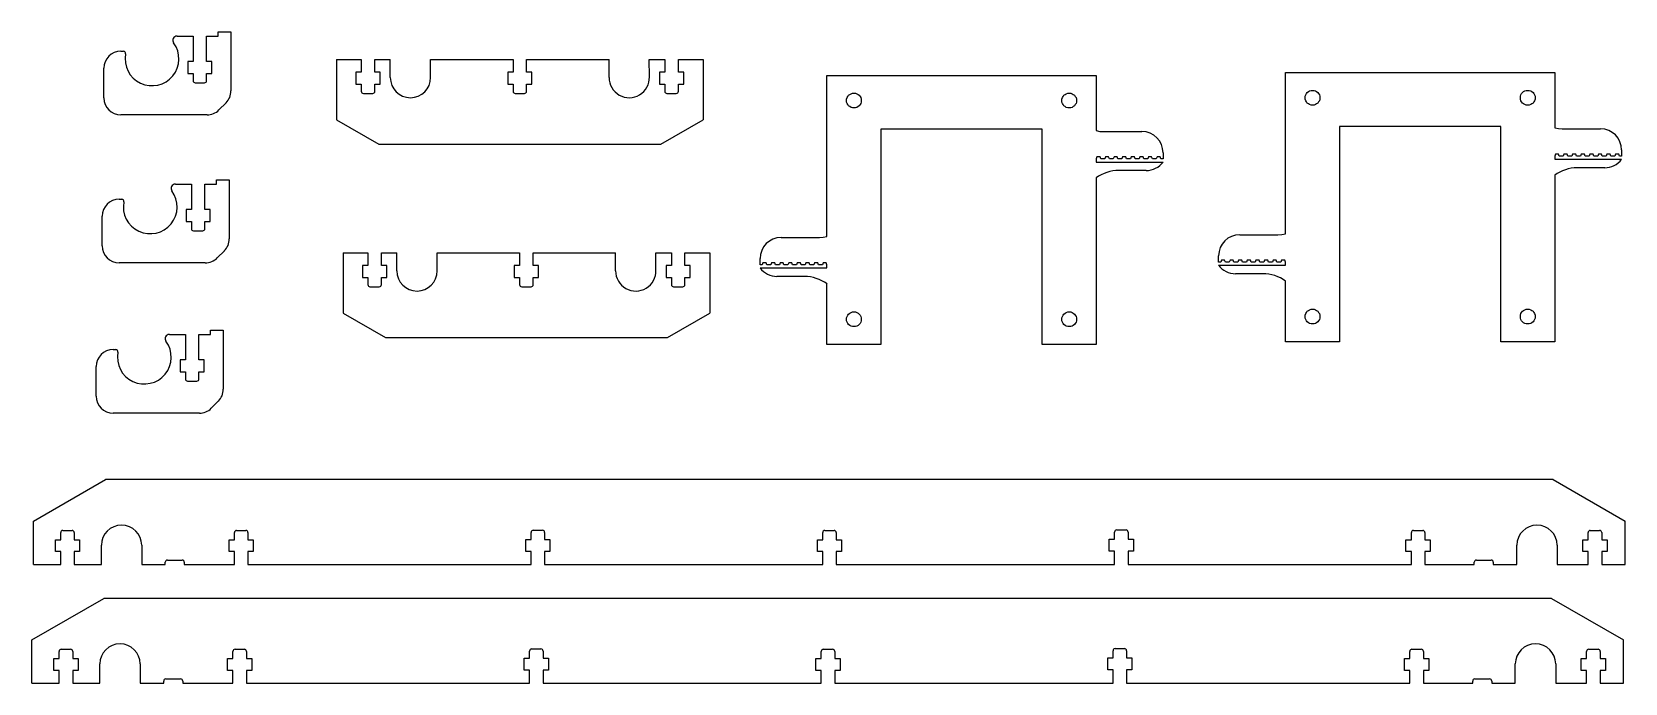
# Model space of a CAD drawing. Extents: x 5 to 381, y 18 to 172.
import ezdxf

# ---------------------------------------------------------------- set-up
doc = ezdxf.new("R2010")
doc.units = 0
doc.layers.get('0').update_dxf_attribs({"linetype": 'CONTINUOUS'})

msp = doc.modelspace()

# ---------------------------------------------------------------- linework, layer by layer
at = {"linetype": 'CONTINUOUS'}
for p, q in [((39.55, 171.11), (43.33, 171.11)), ((43.33, 171.11), (43.33, 165.11)), ((46.53, 165.11), (46.53, 171.11)), ((46.53, 171.11), (49.28, 171.11)), ((49.28, 171.11), (49.28, 172.11)), ((49.28, 172.11), (52.28, 172.11)), ((52.28, 172.11), (52.28, 158.18)), ((26.28, 167.52), (26.9, 167.52)), ((77.16, 165.6), (83.03, 165.6)), ((77.16, 165.6), (77.16, 151.38)), ((83.03, 165.6), (83.03, 162.6)), ((86.23, 162.6), (86.23, 165.6)), ((86.23, 165.6), (89.86, 165.6)), ((89.86, 161.34), (89.86, 165.6)), ((99.39, 161.34), (99.39, 165.6)), ((99.39, 165.6), (118.84, 165.6)), ((118.84, 165.6), (118.84, 162.6)), ((122.04, 162.6), (122.04, 165.6)), ((122.04, 165.6), (141.49, 165.6)), ((141.49, 161.34), (141.49, 165.6)), ((151.01, 161.47), (150.96, 165.6)), ((150.96, 165.6), (154.65, 165.6)), ((154.65, 165.6), (154.65, 162.6)), ((157.85, 162.6), (157.85, 165.6)), ((157.85, 165.6), (163.71, 165.6)), ((163.71, 165.6), (163.71, 151.38)), ((22.28, 156.52), (22.28, 163.52)), ((43.33, 165.11), (42.07, 165.11)), ((42.07, 165.11), (42.07, 162.31)), ((42.07, 162.31), (43.33, 162.31)), ((43.33, 162.31), (43.33, 160.61)), ((47.79, 165.11), (46.53, 165.11)), ((46.53, 160.61), (46.53, 162.31)), ((46.53, 162.31), (47.79, 162.31)), ((47.79, 162.31), (47.79, 165.11)), ((83.03, 162.6), (81.77, 162.6)), ((81.77, 162.6), (81.77, 159.8)), ((87.49, 162.6), (86.23, 162.6)), ((87.49, 159.8), (87.49, 162.6)), ((118.84, 162.6), (117.58, 162.6)), ((117.58, 162.6), (117.58, 159.8)), ((123.3, 162.6), (122.04, 162.6)), ((123.3, 159.8), (123.3, 162.6)), ((154.65, 162.6), (153.39, 162.6)), ((153.39, 162.6), (153.39, 159.8)), ((159.11, 162.6), (157.85, 162.6)), ((159.11, 159.8), (159.11, 162.6)), ((192.92, 123.82), (192.92, 161.85)), ((192.92, 161.85), (256.42, 161.85)), ((256.42, 161.85), (256.42, 148.82)), ((301.14, 124.46), (301.14, 162.49)), ((301.14, 162.49), (364.64, 162.49)), ((364.64, 162.49), (364.64, 149.46)), ((43.83, 160.11), (46.03, 160.11)), ((81.77, 159.8), (83.03, 159.8)), ((83.03, 159.8), (83.03, 158.1)), ((86.23, 158.1), (86.23, 159.8)), ((86.23, 159.8), (87.49, 159.8)), ((117.58, 159.8), (118.84, 159.8)), ((118.84, 159.8), (118.84, 158.1)), ((122.04, 158.1), (122.04, 159.8)), ((122.04, 159.8), (123.3, 159.8)), ((153.39, 159.8), (154.65, 159.8)), ((154.65, 159.8), (154.65, 158.1)), ((157.85, 158.1), (157.85, 159.8)), ((157.85, 159.8), (159.11, 159.8)), ((51.11, 155.35), (49.45, 153.7)), ((83.53, 157.6), (85.73, 157.6)), ((119.34, 157.6), (121.54, 157.6)), ((155.15, 157.6), (157.35, 157.6)), ((46.62, 152.52), (26.28, 152.52)), ((77.16, 151.38), (87.16, 145.6)), ((153.71, 145.6), (163.71, 151.38)), ((243.72, 149.15), (205.62, 149.15)), ((205.62, 149.15), (205.62, 98.35)), ((243.72, 98.35), (243.72, 149.15)), ((258.22, 148.6), (267.23, 148.6)), ((351.94, 149.79), (313.84, 149.79)), ((313.84, 149.79), (313.84, 98.99)), ((351.94, 98.99), (351.94, 149.79)), ((366.44, 149.24), (375.44, 149.24)), ((87.16, 145.6), (153.71, 145.6)), ((272.23, 143.6), (272.23, 142.14)), ((364.8, 143.24), (364.64, 142.78)), ((365.56, 143.24), (364.8, 143.24)), ((365.73, 142.78), (365.56, 143.24)), ((366.83, 143.24), (366.67, 142.78)), ((367.59, 143.24), (366.83, 143.24)), ((367.76, 142.78), (367.59, 143.24)), ((368.86, 143.24), (368.7, 142.78)), ((369.62, 143.24), (368.86, 143.24)), ((369.79, 142.78), (369.62, 143.24)), ((370.89, 143.24), (370.73, 142.78)), ((371.65, 143.24), (370.89, 143.24)), ((371.82, 142.78), (371.65, 143.24)), ((372.92, 143.24), (372.76, 142.78)), ((373.68, 143.24), (372.92, 143.24)), ((373.85, 142.78), (373.68, 143.24)), ((374.95, 143.24), (374.79, 142.78)), ((375.71, 143.24), (374.95, 143.24)), ((375.88, 142.78), (375.71, 143.24)), ((376.98, 143.24), (376.82, 142.78)), ((377.74, 143.24), (376.98, 143.24)), ((377.91, 142.78), (377.74, 143.24)), ((379.01, 143.24), (378.85, 142.78)), ((379.77, 143.24), (379.01, 143.24)), ((379.94, 142.78), (379.77, 143.24)), ((380.44, 144.24), (380.44, 142.78)), ((256.59, 142.6), (256.42, 142.14)), ((256.42, 142.14), (256.42, 141.39)), ((256.42, 141.39), (272.23, 141.39)), ((257.35, 142.6), (256.59, 142.6)), ((257.52, 142.14), (257.35, 142.6)), ((258.45, 142.14), (257.52, 142.14)), ((258.62, 142.6), (258.45, 142.14)), ((259.38, 142.6), (258.62, 142.6)), ((259.55, 142.14), (259.38, 142.6)), ((260.48, 142.14), (259.55, 142.14)), ((260.65, 142.6), (260.48, 142.14)), ((261.41, 142.6), (260.65, 142.6)), ((261.58, 142.14), (261.41, 142.6)), ((262.51, 142.14), (261.58, 142.14)), ((268.23, 139.39), (261.77, 139.39)), ((262.68, 142.6), (262.51, 142.14)), ((263.44, 142.6), (262.68, 142.6)), ((263.61, 142.14), (263.44, 142.6)), ((264.54, 142.14), (263.61, 142.14)), ((264.71, 142.6), (264.54, 142.14)), ((265.47, 142.6), (264.71, 142.6)), ((265.64, 142.14), (265.47, 142.6)), ((266.57, 142.14), (265.64, 142.14)), ((266.74, 142.6), (266.57, 142.14)), ((267.5, 142.6), (266.74, 142.6)), ((267.67, 142.14), (267.5, 142.6)), ((268.6, 142.14), (267.67, 142.14)), ((268.77, 142.6), (268.6, 142.14)), ((269.53, 142.6), (268.77, 142.6)), ((269.7, 142.14), (269.53, 142.6)), ((270.63, 142.14), (269.7, 142.14)), ((270.8, 142.6), (270.63, 142.14)), ((271.56, 142.6), (270.8, 142.6)), ((271.73, 142.14), (271.56, 142.6)), ((272.23, 142.14), (271.73, 142.14)), ((364.64, 142.78), (364.64, 142.03)), ((364.64, 142.03), (380.44, 142.03)), ((366.67, 142.78), (365.73, 142.78)), ((368.7, 142.78), (367.76, 142.78)), ((370.73, 142.78), (369.79, 142.78)), ((376.44, 140.03), (369.98, 140.03)), ((372.76, 142.78), (371.82, 142.78)), ((374.79, 142.78), (373.85, 142.78)), ((376.82, 142.78), (375.88, 142.78)), ((378.85, 142.78), (377.91, 142.78)), ((380.44, 142.78), (379.94, 142.78)), ((39.16, 136.18), (42.93, 136.18)), ((42.93, 136.18), (42.93, 130.18)), ((46.13, 130.18), (46.13, 136.18)), ((46.13, 136.18), (48.88, 136.18)), ((48.88, 136.18), (48.88, 137.18)), ((48.88, 137.18), (51.88, 137.18)), ((51.88, 137.18), (51.88, 123.25)), ((256.42, 137.63), (256.42, 98.35)), ((364.64, 138.27), (364.64, 98.99)), ((25.88, 132.6), (26.5, 132.6)), ((21.88, 121.6), (21.88, 128.6)), ((42.93, 130.18), (41.67, 130.18)), ((41.67, 130.18), (41.67, 127.38)), ((47.39, 130.18), (46.13, 130.18)), ((47.39, 127.38), (47.39, 130.18)), ((41.67, 127.38), (42.93, 127.38)), ((42.93, 127.38), (42.93, 125.68)), ((43.43, 125.18), (45.63, 125.18)), ((46.13, 125.68), (46.13, 127.38)), ((46.13, 127.38), (47.39, 127.38)), ((290.33, 124.24), (299.34, 124.24)), ((50.71, 120.42), (49.05, 118.77)), ((182.12, 123.6), (191.12, 123.6)), ((46.22, 117.6), (25.88, 117.6)), ((78.72, 119.97), (84.58, 119.97)), ((78.72, 119.97), (78.72, 105.74)), ((84.58, 116.97), (83.32, 116.97)), ((83.32, 116.97), (83.32, 114.17)), ((84.58, 119.97), (84.58, 116.97)), ((87.78, 116.97), (87.78, 119.97)), ((87.78, 119.97), (91.42, 119.97)), ((89.04, 116.97), (87.78, 116.97)), ((89.04, 114.17), (89.04, 116.97)), ((91.42, 115.71), (91.42, 119.97)), ((100.94, 115.71), (100.94, 119.97)), ((100.94, 119.97), (120.39, 119.97)), ((120.39, 116.97), (119.13, 116.97)), ((119.13, 116.97), (119.13, 114.17)), ((120.39, 119.97), (120.39, 116.97)), ((123.59, 116.97), (123.59, 119.97)), ((123.59, 119.97), (143.04, 119.97)), ((124.85, 116.97), (123.59, 116.97)), ((124.85, 114.17), (124.85, 116.97)), ((143.04, 115.71), (143.04, 119.97)), ((152.57, 115.83), (152.51, 119.97)), ((152.51, 119.97), (156.2, 119.97)), ((156.2, 116.97), (154.94, 116.97)), ((154.94, 116.97), (154.94, 114.17)), ((156.2, 119.97), (156.2, 116.97)), ((159.4, 116.97), (159.4, 119.97)), ((159.4, 119.97), (165.27, 119.97)), ((160.66, 116.97), (159.4, 116.97)), ((160.66, 114.17), (160.66, 116.97)), ((165.27, 119.97), (165.27, 105.74)), ((177.12, 117.14), (177.12, 118.6)), ((177.62, 117.14), (177.12, 117.14)), ((177.79, 117.6), (177.62, 117.14)), ((178.55, 117.6), (177.79, 117.6)), ((178.71, 117.14), (178.55, 117.6)), ((179.65, 117.14), (178.71, 117.14)), ((179.82, 117.6), (179.65, 117.14)), ((180.58, 117.6), (179.82, 117.6)), ((180.74, 117.14), (180.58, 117.6)), ((181.68, 117.14), (180.74, 117.14)), ((181.85, 117.6), (181.68, 117.14)), ((182.61, 117.6), (181.85, 117.6)), ((182.77, 117.14), (182.61, 117.6)), ((183.71, 117.14), (182.77, 117.14)), ((183.88, 117.6), (183.71, 117.14)), ((184.64, 117.6), (183.88, 117.6)), ((184.8, 117.14), (184.64, 117.6)), ((185.74, 117.14), (184.8, 117.14)), ((185.91, 117.6), (185.74, 117.14)), ((186.67, 117.6), (185.91, 117.6)), ((186.83, 117.14), (186.67, 117.6)), ((187.77, 117.14), (186.83, 117.14)), ((187.94, 117.6), (187.77, 117.14)), ((188.7, 117.6), (187.94, 117.6)), ((188.86, 117.14), (188.7, 117.6)), ((189.8, 117.14), (188.86, 117.14)), ((189.97, 117.6), (189.8, 117.14)), ((190.73, 117.6), (189.97, 117.6)), ((190.89, 117.14), (190.73, 117.6)), ((191.83, 117.14), (190.89, 117.14)), ((192, 117.6), (191.83, 117.14)), ((192.76, 117.6), (192, 117.6)), ((192.92, 117.14), (192.76, 117.6)), ((192.92, 116.39), (192.92, 117.14)), ((285.33, 117.78), (285.33, 119.24)), ((285.83, 117.78), (285.33, 117.78)), ((285.33, 117.03), (301.14, 117.03)), ((286, 118.24), (285.83, 117.78)), ((286.76, 118.24), (286, 118.24)), ((286.93, 117.78), (286.76, 118.24)), ((287.86, 117.78), (286.93, 117.78)), ((288.03, 118.24), (287.86, 117.78)), ((288.79, 118.24), (288.03, 118.24)), ((288.96, 117.78), (288.79, 118.24)), ((289.89, 117.78), (288.96, 117.78)), ((290.06, 118.24), (289.89, 117.78)), ((290.82, 118.24), (290.06, 118.24)), ((290.99, 117.78), (290.82, 118.24)), ((291.92, 117.78), (290.99, 117.78)), ((292.09, 118.24), (291.92, 117.78)), ((292.85, 118.24), (292.09, 118.24)), ((293.02, 117.78), (292.85, 118.24)), ((293.95, 117.78), (293.02, 117.78)), ((294.12, 118.24), (293.95, 117.78)), ((294.88, 118.24), (294.12, 118.24)), ((295.05, 117.78), (294.88, 118.24)), ((295.98, 117.78), (295.05, 117.78)), ((296.15, 118.24), (295.98, 117.78)), ((296.91, 118.24), (296.15, 118.24)), ((297.08, 117.78), (296.91, 118.24)), ((298.01, 117.78), (297.08, 117.78)), ((298.18, 118.24), (298.01, 117.78)), ((298.94, 118.24), (298.18, 118.24)), ((299.11, 117.78), (298.94, 118.24)), ((300.04, 117.78), (299.11, 117.78)), ((300.21, 118.24), (300.04, 117.78)), ((300.97, 118.24), (300.21, 118.24)), ((301.14, 117.78), (300.97, 118.24)), ((301.14, 117.03), (301.14, 117.78)), ((83.32, 114.17), (84.58, 114.17)), ((84.58, 114.17), (84.58, 112.47)), ((87.78, 112.47), (87.78, 114.17)), ((87.78, 114.17), (89.04, 114.17)), ((119.13, 114.17), (120.39, 114.17)), ((120.39, 114.17), (120.39, 112.47)), ((123.59, 112.47), (123.59, 114.17)), ((123.59, 114.17), (124.85, 114.17)), ((154.94, 114.17), (156.2, 114.17)), ((156.2, 114.17), (156.2, 112.47)), ((159.4, 112.47), (159.4, 114.17)), ((159.4, 114.17), (160.66, 114.17)), ((177.12, 116.39), (192.92, 116.39)), ((187.58, 114.39), (181.12, 114.39)), ((295.79, 115.03), (289.33, 115.03)), ((301.14, 98.99), (301.14, 113.27)), ((85.08, 111.97), (87.28, 111.97)), ((120.89, 111.97), (123.09, 111.97)), ((156.7, 111.97), (158.9, 111.97)), ((192.92, 98.35), (192.92, 112.63)), ((78.72, 105.74), (88.72, 99.97)), ((155.27, 99.97), (165.27, 105.74)), ((47.47, 100.71), (47.47, 101.71)), ((47.47, 101.71), (50.47, 101.71)), ((50.47, 101.71), (50.47, 87.78)), ((37.74, 100.71), (41.52, 100.71)), ((41.52, 100.71), (41.52, 94.71)), ((44.72, 94.71), (44.72, 100.71)), ((44.72, 100.71), (47.47, 100.71)), ((88.72, 99.97), (155.27, 99.97)), ((205.62, 98.35), (192.92, 98.35)), ((256.42, 98.35), (243.72, 98.35)), ((313.84, 98.99), (301.14, 98.99)), ((364.64, 98.99), (351.94, 98.99)), ((24.47, 97.12), (25.08, 97.12)), ((41.52, 94.71), (40.26, 94.71)), ((40.26, 94.71), (40.26, 91.91)), ((45.98, 94.71), (44.72, 94.71)), ((45.98, 91.91), (45.98, 94.71)), ((20.47, 86.12), (20.47, 93.12)), ((40.26, 91.91), (41.52, 91.91)), ((41.52, 91.91), (41.52, 90.21)), ((44.72, 90.21), (44.72, 91.91)), ((44.72, 91.91), (45.98, 91.91)), ((42.02, 89.71), (44.22, 89.71)), ((49.29, 84.95), (47.64, 83.29)), ((44.81, 82.12), (24.47, 82.12)), ((5.65, 56.62), (22.65, 66.44)), ((364.26, 66.44), (22.65, 66.44)), ((364.26, 66.44), (381.26, 56.62)), ((12.09, 52.24), (12.09, 53.94)), ((12.59, 54.44), (14.79, 54.44)), ((15.29, 53.94), (15.29, 52.24)), ((53.09, 52.24), (53.09, 53.94)), ((53.59, 54.44), (55.79, 54.44)), ((56.29, 53.94), (56.29, 52.24)), ((123.09, 52.3), (123.09, 54)), ((123.59, 54.5), (125.79, 54.5)), ((126.29, 54), (126.29, 52.3)), ((191.91, 52.24), (191.91, 53.94)), ((192.41, 54.44), (194.61, 54.44)), ((195.11, 53.94), (195.11, 52.24)), ((260.78, 52.37), (260.78, 54.07)), ((261.28, 54.57), (263.48, 54.57)), ((263.98, 54.07), (263.98, 52.37)), ((330.81, 52.24), (330.81, 53.94)), ((331.31, 54.44), (333.51, 54.44)), ((334.01, 53.94), (334.01, 52.24)), ((372.53, 52.24), (372.53, 53.94)), ((373.03, 54.44), (375.23, 54.44)), ((375.73, 53.94), (375.73, 52.24)), ((10.83, 49.44), (10.83, 52.24)), ((10.83, 52.24), (12.09, 52.24)), ((12.09, 49.44), (10.83, 49.44)), ((12.09, 46.44), (12.09, 49.44)), ((15.29, 52.24), (16.55, 52.24)), ((16.55, 49.44), (15.29, 49.44)), ((15.29, 49.44), (15.29, 46.44)), ((16.55, 52.24), (16.55, 49.44)), ((21.69, 46.44), (21.69, 50.95)), ((31.21, 50.95), (31.21, 46.44)), ((51.83, 49.44), (51.83, 52.24)), ((51.83, 52.24), (53.09, 52.24)), ((53.09, 49.44), (51.83, 49.44)), ((53.09, 46.44), (53.09, 49.44)), ((56.29, 52.24), (57.55, 52.24)), ((57.55, 49.44), (56.29, 49.44)), ((56.29, 49.44), (56.29, 46.44)), ((57.55, 52.24), (57.55, 49.44)), ((121.83, 49.5), (121.83, 52.3)), ((121.83, 52.3), (123.09, 52.3)), ((123.09, 49.5), (121.83, 49.5)), ((123.09, 46.44), (123.09, 49.5)), ((126.29, 52.3), (127.55, 52.3)), ((127.55, 49.5), (126.29, 49.5)), ((126.29, 49.5), (126.29, 46.44)), ((127.55, 52.3), (127.55, 49.5)), ((190.65, 49.44), (190.65, 52.24)), ((190.65, 52.24), (191.91, 52.24)), ((191.91, 49.44), (190.65, 49.44)), ((191.91, 46.44), (191.91, 49.44)), ((195.11, 52.24), (196.37, 52.24)), ((196.37, 49.44), (195.11, 49.44)), ((195.11, 49.44), (195.11, 46.44)), ((196.37, 52.24), (196.37, 49.44)), ((259.52, 49.57), (259.52, 52.37)), ((259.52, 52.37), (260.78, 52.37)), ((260.78, 49.57), (259.52, 49.57)), ((260.78, 46.44), (260.78, 49.57)), ((263.98, 52.37), (265.24, 52.37)), ((265.24, 49.57), (263.98, 49.57)), ((263.98, 49.57), (263.98, 46.44)), ((265.24, 52.37), (265.24, 49.57)), ((329.55, 49.44), (329.55, 52.24)), ((329.55, 52.24), (330.81, 52.24)), ((330.81, 49.44), (329.55, 49.44)), ((330.81, 46.44), (330.81, 49.44)), ((334.01, 52.24), (335.27, 52.24)), ((335.27, 49.44), (334.01, 49.44)), ((334.01, 49.44), (334.01, 46.44)), ((335.27, 52.24), (335.27, 49.44)), ((355.7, 46.44), (355.7, 50.95)), ((365.22, 50.95), (365.22, 46.44)), ((371.27, 49.44), (371.27, 52.24)), ((371.27, 52.24), (372.53, 52.24)), ((372.53, 49.44), (371.27, 49.44)), ((372.53, 46.44), (372.53, 49.44)), ((375.73, 52.24), (376.99, 52.24)), ((376.99, 49.44), (375.73, 49.44)), ((375.73, 49.44), (375.73, 46.44)), ((376.99, 52.24), (376.99, 49.44)), ((5.65, 46.44), (12.09, 46.44)), ((15.29, 46.44), (21.69, 46.44)), ((31.21, 46.44), (36.76, 46.44)), ((36.76, 46.44), (36.76, 46.94)), ((37.26, 47.44), (40.76, 47.44)), ((41.26, 46.94), (41.26, 46.44)), ((41.26, 46.44), (53.09, 46.44)), ((56.29, 46.44), (123.09, 46.44)), ((126.29, 46.44), (191.91, 46.44)), ((195.11, 46.44), (260.78, 46.44)), ((263.98, 46.44), (330.81, 46.44)), ((334.01, 46.44), (345.65, 46.44)), ((345.65, 46.44), (345.65, 46.94)), ((346.15, 47.44), (349.65, 47.44)), ((350.15, 46.94), (350.15, 46.44)), ((350.15, 46.44), (355.7, 46.44)), ((365.22, 46.44), (372.53, 46.44)), ((375.73, 46.44), (381.26, 46.44)), ((5.29, 28.6), (22.29, 38.41)), ((363.91, 38.41), (22.29, 38.41)), ((363.91, 38.41), (380.91, 28.6)), ((12.23, 26.41), (14.43, 26.41)), ((53.23, 26.41), (55.43, 26.41)), ((123.23, 26.47), (125.43, 26.47)), ((192.05, 26.41), (194.25, 26.41)), ((260.92, 26.55), (263.12, 26.55)), ((330.95, 26.41), (333.15, 26.41)), ((372.67, 26.41), (374.87, 26.41)), ((10.47, 21.41), (10.47, 24.21)), ((10.47, 24.21), (11.73, 24.21)), ((11.73, 24.21), (11.73, 25.91)), ((14.93, 25.91), (14.93, 24.21)), ((14.93, 24.21), (16.19, 24.21)), ((16.19, 24.21), (16.19, 21.41)), ((21.33, 18.41), (21.33, 22.93)), ((30.85, 22.93), (30.85, 18.41)), ((51.47, 21.41), (51.47, 24.21)), ((51.47, 24.21), (52.73, 24.21)), ((52.73, 24.21), (52.73, 25.91)), ((55.93, 25.91), (55.93, 24.21)), ((55.93, 24.21), (57.19, 24.21)), ((57.19, 24.21), (57.19, 21.41)), ((121.47, 21.47), (121.47, 24.27)), ((121.47, 24.27), (122.73, 24.27)), ((122.73, 24.27), (122.73, 25.97)), ((125.93, 25.97), (125.93, 24.27)), ((125.93, 24.27), (127.19, 24.27)), ((127.19, 24.27), (127.19, 21.47)), ((190.29, 21.41), (190.29, 24.21)), ((190.29, 24.21), (191.55, 24.21)), ((191.55, 24.21), (191.55, 25.91)), ((194.75, 25.91), (194.75, 24.21)), ((194.75, 24.21), (196.01, 24.21)), ((196.01, 24.21), (196.01, 21.41)), ((259.16, 21.55), (259.16, 24.35)), ((259.16, 24.35), (260.42, 24.35)), ((260.42, 24.35), (260.42, 26.05)), ((263.62, 26.05), (263.62, 24.35)), ((263.62, 24.35), (264.88, 24.35)), ((264.88, 24.35), (264.88, 21.55)), ((329.19, 21.41), (329.19, 24.21)), ((329.19, 24.21), (330.45, 24.21)), ((330.45, 24.21), (330.45, 25.91)), ((333.65, 25.91), (333.65, 24.21)), ((333.65, 24.21), (334.91, 24.21)), ((334.91, 24.21), (334.91, 21.41)), ((355.34, 18.41), (355.34, 22.93)), ((364.87, 22.93), (364.87, 18.41)), ((370.91, 21.41), (370.91, 24.21)), ((370.91, 24.21), (372.17, 24.21)), ((372.17, 24.21), (372.17, 25.91)), ((375.37, 25.91), (375.37, 24.21)), ((375.37, 24.21), (376.63, 24.21)), ((376.63, 24.21), (376.63, 21.41)), ((11.73, 21.41), (10.47, 21.41)), ((11.73, 18.41), (11.73, 21.41)), ((16.19, 21.41), (14.93, 21.41)), ((14.93, 21.41), (14.93, 18.41)), ((36.4, 18.41), (36.4, 18.91)), ((36.9, 19.41), (40.4, 19.41)), ((40.9, 18.91), (40.9, 18.41)), ((52.73, 21.41), (51.47, 21.41)), ((52.73, 18.41), (52.73, 21.41)), ((57.19, 21.41), (55.93, 21.41)), ((55.93, 21.41), (55.93, 18.41)), ((122.73, 21.47), (121.47, 21.47)), ((122.73, 18.41), (122.73, 21.47)), ((127.19, 21.47), (125.93, 21.47)), ((125.93, 21.47), (125.93, 18.41)), ((191.55, 21.41), (190.29, 21.41)), ((191.55, 18.41), (191.55, 21.41)), ((196.01, 21.41), (194.75, 21.41)), ((194.75, 21.41), (194.75, 18.41)), ((260.42, 21.55), (259.16, 21.55)), ((260.42, 18.41), (260.42, 21.55)), ((264.88, 21.55), (263.62, 21.55)), ((263.62, 21.55), (263.62, 18.41)), ((330.45, 21.41), (329.19, 21.41)), ((330.45, 18.41), (330.45, 21.41)), ((334.91, 21.41), (333.65, 21.41)), ((333.65, 21.41), (333.65, 18.41)), ((345.29, 18.41), (345.29, 18.91)), ((345.79, 19.41), (349.29, 19.41)), ((349.79, 18.91), (349.79, 18.41)), ((372.17, 21.41), (370.91, 21.41)), ((372.17, 18.41), (372.17, 21.41)), ((376.63, 21.41), (375.37, 21.41)), ((375.37, 21.41), (375.37, 18.41)), ((5.29, 18.41), (11.73, 18.41)), ((14.93, 18.41), (21.33, 18.41)), ((30.85, 18.41), (36.4, 18.41)), ((40.9, 18.41), (52.73, 18.41)), ((55.93, 18.41), (122.73, 18.41)), ((125.93, 18.41), (191.55, 18.41)), ((194.75, 18.41), (260.42, 18.41)), ((263.62, 18.41), (330.45, 18.41)), ((333.65, 18.41), (345.29, 18.41)), ((349.79, 18.41), (355.34, 18.41)), ((364.87, 18.41), (372.17, 18.41)), ((375.37, 18.41), (380.91, 18.41))]:
    msp.add_line(p, q, dxfattribs=at)
for p, q in [((5.65, 46.44), (5.65, 56.62)), ((381.26, 46.44), (381.26, 56.62)), ((5.29, 18.41), (5.29, 28.6)), ((380.91, 18.41), (380.91, 28.6))]:
    msp.add_line(p, q)
for points in [[(256.42, 148.82), (257.3, 148.63), (258.22, 148.6)], [(364.64, 149.46), (365.51, 149.27), (366.44, 149.24)], [(299.34, 124.24), (300.24, 124.27), (301.14, 124.46)], [(191.12, 123.6), (192.02, 123.63), (192.92, 123.82)]]:
    msp.add_lwpolyline(points, dxfattribs=at)
for centre in [(307.49, 156.55), (358.29, 156.55), (199.27, 155.91), (250.07, 155.91), (199.27, 104.29), (250.07, 104.29), (307.49, 104.93), (358.29, 104.93)]:
    msp.add_circle(centre, 1.75, dxfattribs=at)
for centre, radius, start, end in [((33.63, 165.76), 6.35, 169.3793, 36.2875), ((39.55, 170.11), 1, 90, 216.2875), ((26.28, 163.52), 4, 90, 180), ((26.9, 167.02), 0.5, 349.3793, 90), ((43.83, 160.61), 0.5, 180, 270), ((46.03, 160.61), 0.5, 270, 0), ((48.28, 158.18), 4, 315, 0), ((83.53, 158.1), 0.5, 180, 270), ((85.73, 158.1), 0.5, 270, 0), ((94.63, 161.34), 4.76, 180, 0), ((119.34, 158.1), 0.5, 180, 270), ((121.54, 158.1), 0.5, 270, 0), ((146.25, 161.34), 4.76, 180, 1.4984), ((155.15, 158.1), 0.5, 180, 270), ((157.35, 158.1), 0.5, 270, 0), ((26.28, 156.52), 4, 180, 270), ((46.62, 156.52), 4, 270, 315), ((267.23, 143.6), 5, 0, 90), ((375.44, 144.24), 5, 0, 90), ((261.77, 130.39), 9, 90, 126.4354), ((268.23, 144.39), 5, 270, 323.1301), ((369.98, 131.03), 9, 90, 126.4354), ((376.44, 145.03), 5, 270, 323.1301), ((39.16, 135.18), 1, 90, 216.2875), ((25.88, 128.6), 4, 90, 180), ((26.5, 132.1), 0.5, 349.3793, 90), ((33.23, 130.83), 6.35, 169.3793, 36.2875), ((43.43, 125.68), 0.5, 180, 270), ((45.63, 125.68), 0.5, 270, 0), ((290.33, 119.24), 5, 90, 180), ((25.88, 121.6), 4, 180, 270), ((47.88, 123.25), 4, 315, 0), ((182.12, 118.6), 5, 90, 180), ((46.22, 121.6), 4, 270, 315), ((289.33, 120.03), 5, 216.8699, 270), ((96.18, 115.71), 4.76, 180, 0), ((147.8, 115.71), 4.76, 180, 1.4984), ((181.12, 119.39), 5, 216.8699, 270), ((187.58, 105.39), 9, 53.5646, 90), ((295.79, 106.03), 9, 53.5646, 90), ((85.08, 112.47), 0.5, 180, 270), ((87.28, 112.47), 0.5, 270, 0), ((120.89, 112.47), 0.5, 180, 270), ((123.09, 112.47), 0.5, 270, 0), ((156.7, 112.47), 0.5, 180, 270), ((158.9, 112.47), 0.5, 270, 0), ((31.82, 95.36), 6.35, 169.3793, 36.2875), ((37.74, 99.71), 1, 90, 216.2875), ((24.47, 93.12), 4, 90, 180), ((25.08, 96.62), 0.5, 349.3793, 90), ((42.02, 90.21), 0.5, 180, 270), ((44.22, 90.21), 0.5, 270, 0), ((46.47, 87.78), 4, 315, 0), ((24.47, 86.12), 4, 180, 270), ((44.81, 86.12), 4, 270, 315), ((12.59, 53.94), 0.5, 90, 180), ((14.79, 53.94), 0.5, 0, 90), ((26.45, 50.95), 4.76, 0, 180), ((53.59, 53.94), 0.5, 90, 180), ((55.79, 53.94), 0.5, 0, 90), ((123.59, 54), 0.5, 90, 180), ((125.79, 54), 0.5, 0, 90), ((192.41, 53.94), 0.5, 90, 180), ((194.61, 53.94), 0.5, 0, 90), ((261.28, 54.07), 0.5, 90, 180), ((263.48, 54.07), 0.5, 0, 90), ((331.31, 53.94), 0.5, 90, 180), ((333.51, 53.94), 0.5, 0, 90), ((360.46, 50.95), 4.76, 0, 180), ((373.03, 53.94), 0.5, 90, 180), ((375.23, 53.94), 0.5, 0, 90), ((37.26, 46.94), 0.5, 90, 180), ((40.76, 46.94), 0.5, 0, 90), ((346.15, 46.94), 0.5, 90, 180), ((349.65, 46.94), 0.5, 0, 90), ((12.23, 25.91), 0.5, 90, 180), ((14.43, 25.91), 0.5, 0, 90), ((26.09, 22.93), 4.76, 0, 180), ((53.23, 25.91), 0.5, 90, 180), ((55.43, 25.91), 0.5, 0, 90), ((123.23, 25.97), 0.5, 90, 180), ((125.43, 25.97), 0.5, 0, 90), ((192.05, 25.91), 0.5, 90, 180), ((194.25, 25.91), 0.5, 0, 90), ((260.92, 26.05), 0.5, 90, 180), ((263.12, 26.05), 0.5, 0, 90), ((330.95, 25.91), 0.5, 90, 180), ((333.15, 25.91), 0.5, 0, 90), ((360.11, 22.93), 4.76, 0, 180), ((372.67, 25.91), 0.5, 90, 180), ((374.87, 25.91), 0.5, 0, 90), ((36.9, 18.91), 0.5, 90, 180), ((40.4, 18.91), 0.5, 0, 90), ((345.79, 18.91), 0.5, 90, 180), ((349.29, 18.91), 0.5, 0, 90)]:
    msp.add_arc(centre, radius, start, end, dxfattribs=at)

doc.saveas('drawing.dxf')
